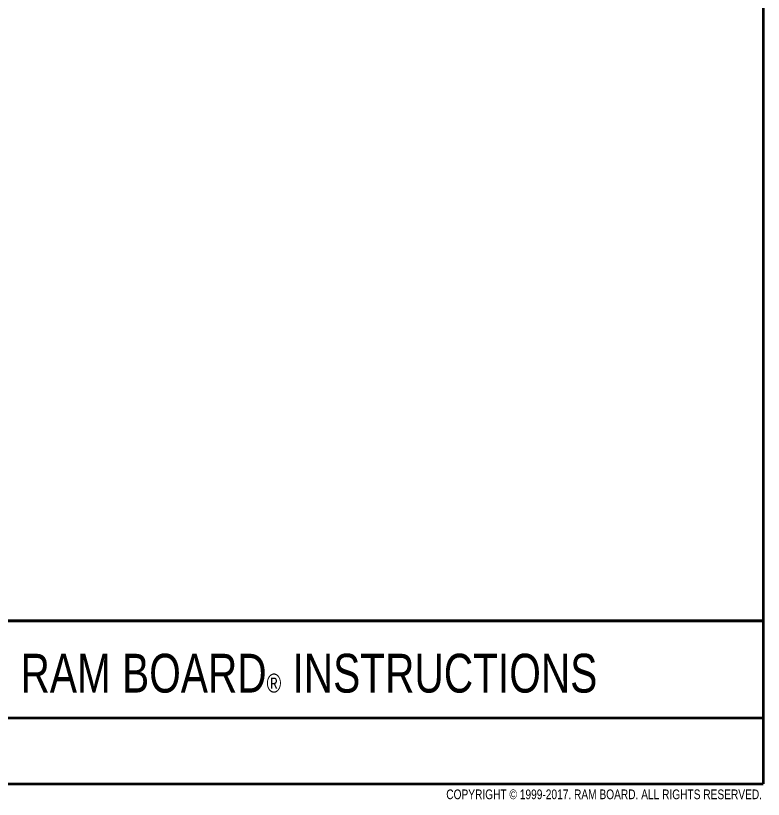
# Model space of a CAD drawing. Header units: inches. Extents: x -9 to 49, y -7 to 10.3.
# Drawn here: x -6.368 to -1.699, y -0.634 to 4.259 of the extents above; entities that cross this region are included whole.
import ezdxf

# ---------------------------------------------------------------- set-up
doc = ezdxf.new("R2010")
doc.units = ezdxf.units.IN
doc.header["$MEASUREMENT"] = 0
for name, color, linetype in [('A-Anno-Titl', 7, 'Continuous'), ('A-Anno-Titl-Bdry', 7, 'Continuous'), ('A-Anno-Titl-Otln', 7, 'Continuous')]:
    doc.layers.add(name, color=color, linetype=linetype)

# ---------------------------------------------------------------- blocks, each defined once
blk = doc.blocks.new('block 668')
at = {"color": 7, "lineweight": 35}
blk.add_lwpolyline([(-8.966, 0.4805), (-8.966, 9.152), (-1.6991, 9.152), (-1.6991, 0.4805), (-8.966, 0.4805)], dxfattribs=at)
blk = doc.blocks.new('block 862')
at = {"layer": 'A-Anno-Titl-Otln', "color": 7, "lineweight": 35}
blk.add_lwpolyline([(-8.966, -0.5373), (-1.6991, -0.5373)], dxfattribs=at)
blk = doc.blocks.new('block 863')
at = {"layer": 'A-Anno-Titl-Otln', "color": 7, "lineweight": 35}
blk.add_lwpolyline([(-8.966, 0.4805), (-1.6991, 0.4805)], dxfattribs=at)
blk = doc.blocks.new('block 866')
at = {"layer": 'A-Anno-Titl-Otln', "color": 7, "lineweight": 35}
blk.add_lwpolyline([(-1.6991, 9.152), (-1.6991, -0.5373)], dxfattribs=at)
blk = doc.blocks.new('block 885')
at = {"layer": 'A-Anno-Titl-Bdry', "color": 7, "lineweight": 35}
blk.add_lwpolyline([(-6.988, -0.1251), (-1.6991, -0.1251)], dxfattribs=at)
blk = doc.blocks.new('block 898')
at = {"layer": 'A-Anno-Titl', "color": 7, "insert": (-3.6789, -0.634), "char_height": 0.060558, "attachment_point": 7}
blk.add_mtext('\\fArial|b0|i0|c0|p34;\\W0.75;COPYRIGHT © 1999-2017. RAM BOARD. ALL RIGHTS RESERVED.', dxfattribs=at)

msp = doc.modelspace()

# ---------------------------------------------------------------- block references
msp.add_blockref('block 668', (0, 0))
at = {"layer": 'A-Anno-Titl'}
msp.add_blockref('block 898', (0, 0), dxfattribs=at)
at = {"layer": 'A-Anno-Titl-Bdry'}
msp.add_blockref('block 885', (0, 0), dxfattribs=at)
at = {"layer": 'A-Anno-Titl-Otln'}
for name in ['block 866', 'block 863', 'block 862']:
    msp.add_blockref(name, (0, 0), dxfattribs=at)

# ---------------------------------------------------------------- texts
at = {"layer": 'A-Anno-Titl', "color": 7, "insert": (-6.3374, 0.0291), "char_height": 0.242232, "attachment_point": 7}
msp.add_mtext('\\fArial|b0|i0|c0|p34;\\W0.75;RAM BOARD\\H0.118;®\\H0.242232; INSTRUCTIONS', dxfattribs=at)

doc.saveas('drawing.dxf')
